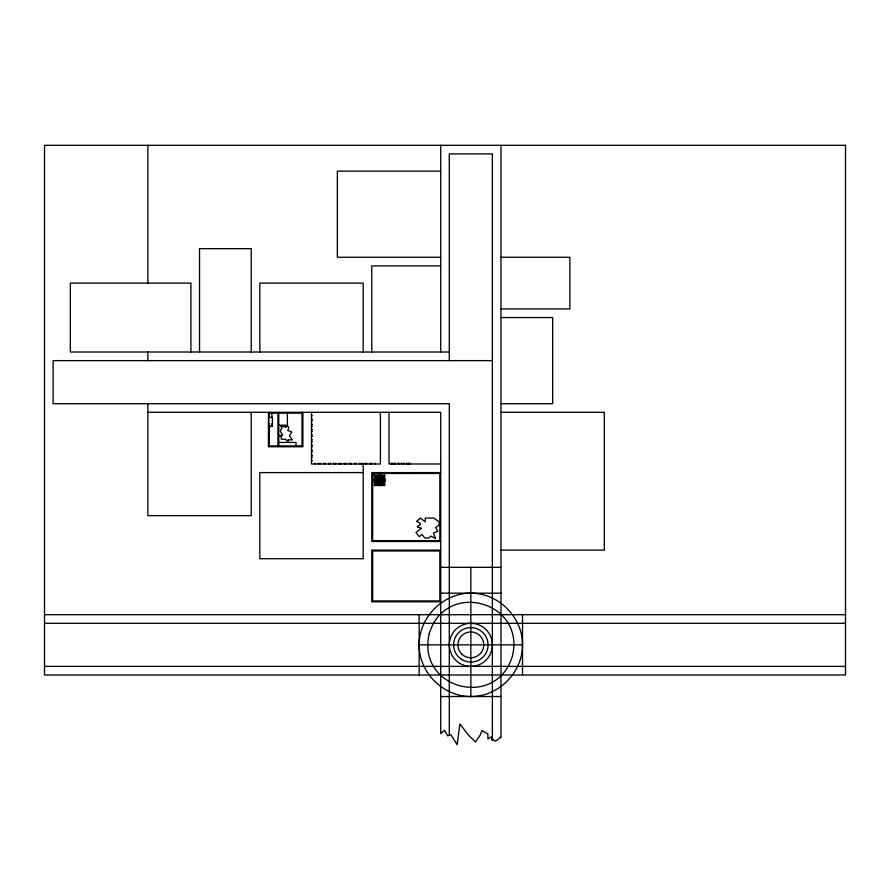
<?xml version="1.0" encoding="UTF-8"?>
<svg xmlns="http://www.w3.org/2000/svg" width="890" height="890" viewBox="0 0 890 890"><rect width="100%" height="100%" fill="white"/><g stroke="black" fill="none" stroke-linecap="round" stroke-linejoin="round"><path stroke-width="1.33" d="M374.378 480.344C374.123 473.703 384.958 473.703 384.714 480.344C384.958 486.986 374.123 486.986 374.378 480.344L379.719 480.344L384.013 477.763M419.157 644.85C418.99 617.193 443.176 592.996 470.843 593.174C498.5 592.996 522.686 617.193 522.519 644.85C522.686 672.506 498.5 696.703 470.843 696.525C443.176 696.703 418.99 672.506 419.157 644.85L522.519 644.85M378.205 485.339L379.496 480.511L384.536 479.009M384.714 475.171L384.714 485.506L374.378 485.506L374.378 475.171L384.714 475.171L379.663 480.222L380.876 475.349M376.959 484.816A5.173 5.173 0 0 0 384.714 480.344A5.173 5.173 0 0 0 376.959 475.872A5.173 5.173 0 0 0 376.959 484.816L379.541 480.511L379.541 485.506M379.63 480.188L382.122 475.872M374.378 485.506L379.418 480.466L375.068 477.763M147.851 412.304L440.695 412.304L440.695 733.582L444.488 730.312L447.748 735.885L450.807 734.617L457.149 744.696L459.885 724.026L468.696 735.351L475.56 741.937L480.333 734.906L481.868 730.479L487.898 734.016L487.898 738.845L491.347 736.931L492.37 740.302L493.305 739.601L495.085 741.159L498.233 739.39L499.913 737.243L500.981 737.866L500.981 145.304M375.068 482.925L379.496 480.511M374.545 481.679L379.374 480.389L374.545 479.009M440.695 171.136L337.343 171.136L337.343 257.266L440.695 257.266M500.981 257.266L569.889 257.266L569.889 308.941L500.981 308.941M440.695 265.876L371.786 265.876L371.786 352.006M500.981 317.563L552.657 317.563L552.657 403.693L500.981 403.693M449.305 352.006L70.343 352.006L70.343 283.109L190.916 283.109L190.916 352.006M492.37 360.628L53.111 360.628L53.111 403.693L449.305 403.693L449.305 734.973M500.981 412.304L604.343 412.304L604.343 550.109L500.981 550.109M302.022 413.16L269.292 413.16L269.292 417.466M311.5 415.741L312.357 415.741M311.5 419.19L312.357 419.19M311.5 420.914L312.357 420.914M311.5 424.363L312.357 424.363M278.77 425.22L287.381 425.22L287.381 413.16M268.78 426.076L272.396 426.076M311.5 426.076L312.357 426.076M311.5 429.525L312.357 429.525M311.5 431.25L312.357 431.25M311.5 434.698L312.357 434.698M311.5 436.411L312.357 436.411M311.5 439.86L312.357 439.86M311.5 441.585L312.357 441.585M278.77 442.441L295.992 442.441L295.992 445.89M311.5 445.033L312.357 445.033M311.5 446.758L312.357 446.758M311.5 450.195L312.357 450.195M311.5 451.92L312.357 451.92M311.5 455.368L312.357 455.368M311.5 457.093L312.357 457.093M311.5 460.531L312.357 460.531M440.695 463.979L389.019 463.979L389.019 412.304M363.176 472.59L259.824 472.59L259.824 558.72L363.176 558.72L363.176 463.979M440.695 472.59L371.786 472.59L371.786 541.498L440.695 541.498M372.654 473.458L439.827 473.458L439.827 540.63L372.654 540.63L372.654 473.458L379.418 480.222M379.719 480.344L384.714 480.344M440.695 550.109L371.786 550.109L371.786 601.785L440.695 601.785M440.695 567.331L500.981 567.331M440.695 593.174L500.981 593.174M44.5 614.701L845.5 614.701M44.5 623.312L845.5 623.312M44.5 666.376L845.5 666.376M440.695 696.525L500.981 696.525M379.707 480.389L384.536 481.679M384.013 482.925L379.696 480.433L380.876 485.339M384.714 485.506L379.663 480.466L382.122 484.816M376.959 475.872L379.452 480.188L379.541 475.171M378.205 475.349L379.496 480.177M522.519 614.701L522.519 674.998M492.37 740.302L492.37 153.914L449.305 153.914L449.305 360.628M470.843 567.331L470.843 696.525M440.695 145.304L440.695 352.006M419.157 614.701L419.157 674.998M412.927 472.59L412.927 473.458M410.913 472.59L410.913 473.458M410.535 472.59L410.535 473.458M410.168 463.111L410.168 463.979M408.532 463.111L408.532 463.979M408.499 472.59L408.499 473.458M407.943 463.111L407.943 463.979M407.531 472.59L407.531 473.458M406.441 463.111L406.441 463.979M405.184 472.59L405.184 473.458M403.793 463.111L403.793 463.979M403.359 463.111L403.359 463.979M401.98 472.59L401.98 473.458M401.312 463.111L401.312 463.979M400.867 472.59L400.867 473.458M398.943 463.111L398.943 463.979M398.776 472.59L398.776 473.458M398.698 472.59L398.698 473.458M398.231 463.111L398.231 463.979M397.964 472.59L397.964 473.458M395.193 463.111L395.193 463.979M395.193 472.59L395.071 473.458M394.849 472.59L394.849 473.458M394.003 463.111L394.003 463.979M393.959 472.59L393.959 473.458M392.534 463.111L392.635 463.979M392.624 472.59L392.624 473.458M392.001 472.59L392.001 473.458M391.222 463.111L391.222 463.979M380.408 412.304L380.408 463.979L311.5 463.979L311.5 412.304M375.235 463.111L375.235 463.979M371.786 463.111L371.786 463.979M370.073 463.111L370.073 463.979M366.624 463.111L366.624 463.979M364.9 463.111L364.9 463.979M363.176 352.006L363.176 283.109L259.824 283.109L259.824 352.006M361.451 463.111L361.451 463.979M359.727 463.111L359.727 463.979M356.289 463.111L356.289 463.979M354.565 463.111L354.565 463.979M351.116 463.111L351.116 463.979M349.392 463.111L349.392 463.979M345.954 463.111L345.954 463.979M344.23 463.111L344.23 463.979M340.781 463.111L340.781 463.979M339.057 463.111L339.057 463.979M335.619 463.111L335.619 463.979M333.895 463.111L333.895 463.979M330.446 463.111L330.446 463.979M328.722 463.111L328.722 463.979M325.284 463.111L325.284 463.979M323.559 463.111L323.559 463.979M320.111 463.111L320.111 463.979M318.386 463.111L318.386 463.979M314.949 463.111L314.949 463.979M302.889 412.304L302.889 446.758L268.435 446.758L268.435 412.304M302.022 412.304L302.022 445.89L269.292 445.89L269.292 423.718M278.77 413.16L278.77 445.89M277.914 413.16L277.914 445.89M271.884 413.16L271.884 417.466M271.884 423.718L271.884 426.076M270.16 412.304L270.16 413.16M251.214 352.006L251.214 248.655L199.527 248.655L199.527 352.006M251.214 412.304L251.214 515.655L147.851 515.655L147.851 403.693M147.851 145.304L147.851 283.109M147.851 352.006L147.851 360.628M429.247 633.702C416.097 688.649 496.342 710.153 512.44 655.997C525.578 601.05 445.334 579.546 429.247 633.702M288.26 439.871L287.893 441.863L285.512 439.215L281.296 439.215L281.296 436.678L279.416 435.444L282.742 435.444L280.305 431.038L281.741 428.268L280.695 425.709L283.187 426.989L286.235 425.643L285.445 427.245L287.804 426.065L288.805 427.69L287.781 430.504L291.887 431.984L289.461 435.7L292.309 439.871L288.26 439.871M420.369 518.202L416.531 521.306L420.369 523.331L420.369 524.377L417.154 526.836L421.459 528.271L415.975 532.465L419.19 536.659L422.06 534.467L424.73 537.961L428.713 537.961L431.027 536.103L435.51 538.561L433.486 533.032L437.958 531.397L435.655 527.603L439.148 524.944L439.148 521.818L433.697 518.069L425.253 518.069L425.253 521.818L420.369 518.202M845.5 145.304L44.5 145.304L44.5 674.998L845.5 674.998L845.5 145.304M272.396 417.466L268.78 417.466L268.78 426.51L272.396 426.51L272.396 417.466M439.827 550.966L372.654 550.966L372.654 600.928L439.827 600.928L439.827 550.966M376.492 483.392A4.305 4.305 0 0 0 383.701 481.457A4.305 4.305 0 0 0 378.428 476.183A4.305 4.305 0 0 0 376.492 483.392M460.074 663.495A21.527 21.527 0 0 0 492.37 644.85A21.527 21.527 0 0 0 460.074 626.204A21.527 21.527 0 0 0 460.074 663.495M462.222 659.768A17.222 17.222 0 0 0 488.065 644.85A17.222 17.222 0 0 0 462.222 629.931A17.222 17.222 0 0 0 462.222 659.768M461.699 653.983A12.916 12.916 0 0 0 483.315 648.198A12.916 12.916 0 0 0 467.495 632.367A12.916 12.916 0 0 0 461.699 653.983"/></g></svg>
